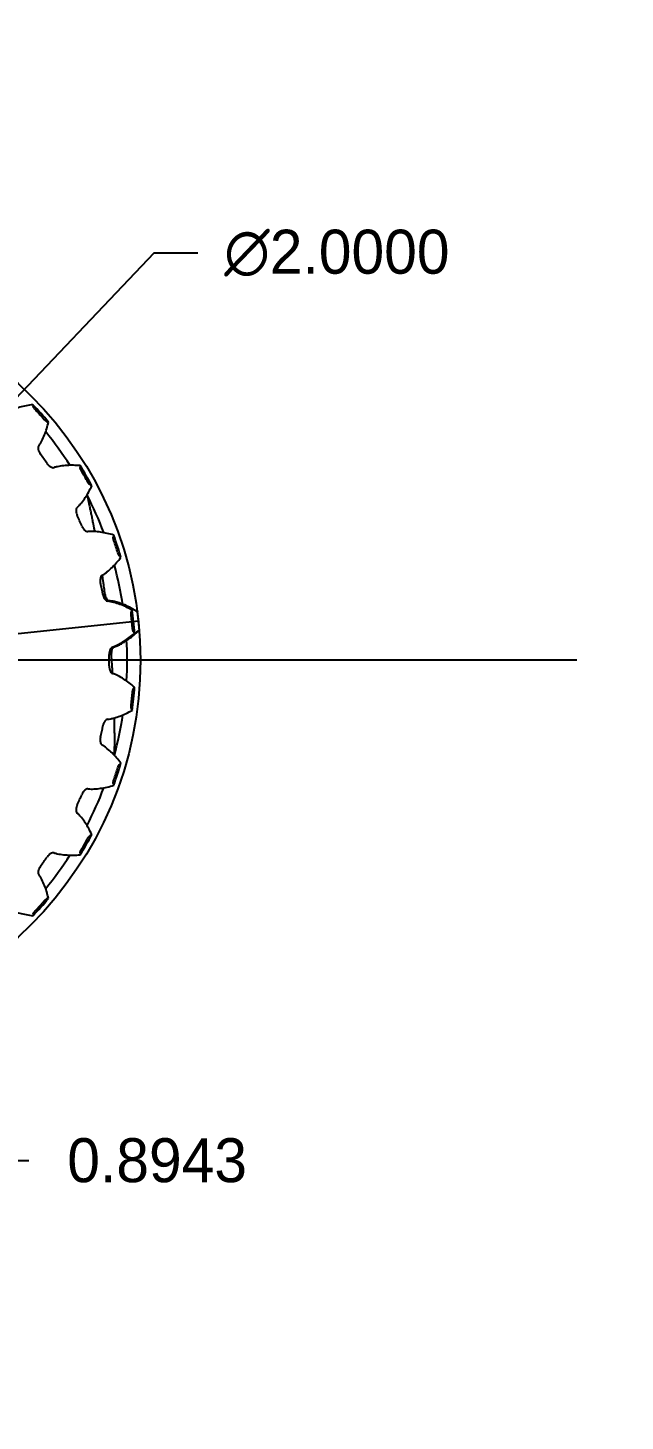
# Model space of a CAD drawing. Header units: inches. Extents: x -116 to 250, y -285 to 80.
# Drawn here: x 112.96 to 115.41, y 26.17 to 31.87 of the extents above; entities that cross this region are included whole.
import ezdxf

# ---------------------------------------------------------------- set-up
doc = ezdxf.new("R2010")
doc.units = ezdxf.units.IN
doc.header["$MEASUREMENT"] = 0
doc.layers.add('LAYER_CURVE', color=7, linetype='Continuous')
doc.layers.add('trajectories', color=3, linetype='Continuous')
doc.dimstyles.get("Standard").update_dxf_attribs({"dimtxt": 0.18, "dimasz": 0.18, "dimexe": 0.18, "dimexo": 0.0625, "dimgap": 0.09, "dimtad": 0, "dimtih": 1, "dimtoh": 1, "dimdec": 4, "dimzin": 0, "dimdsep": 46, "dimtxsty": 'Standard', "dimcen": 0.09, "dimadec": 0, "dimazin": 0, "dimtfac": 1, "dimtdec": 4, "dimtofl": 0, "dimtmove": 0, "dimatfit": 3, "dimfxl": 1, "dimtolj": 1, "dimtzin": 0, "dimarcsym": 0})

# ---------------------------------------------------------------- blocks, each defined once
blk = doc.blocks.new('*D108')
at = {"layer": 'Defpoints', "color": 0, "transparency": 16777216}
for p in [(112.5814, 30.0082), (111.2029, 28.5592)]:
    blk.add_point(p, dxfattribs=at)
at = {"layer": 'trajectories', "color": 0, "lineweight": -2, "transparency": 16777216}
for p, q in [((113.4775, 30.9501), (112.7055, 30.1386)), ((113.6575, 30.9501), (113.4775, 30.9501)), ((111.8921, 29.1937), (111.8921, 29.3737)), ((111.8021, 29.2837), (111.9821, 29.2837))]:
    blk.add_line(p, q, dxfattribs=at)
at = {"layer": 'trajectories', "color": 0, "transparency": 16777216}
blk.add_solid([(112.6837, 30.1593), (112.7272, 30.118), (112.5814, 30.0082)], dxfattribs=at)
at = {"layer": 'trajectories', "color": 0, "transparency": 16777216, "insert": (114.2275, 30.9501), "char_height": 0.18, "attachment_point": 5}
blk.add_mtext('\\A1;∅2.0000', dxfattribs=at)
blk = doc.blocks.new('*D143')
at = {"layer": 'Defpoints', "color": 0, "transparency": 16777216}
for p in [(112.7864, 30.7837), (111.8921, 29.2837), (112.7864, 27.2358)]:
    blk.add_point(p, dxfattribs=at)
at = {"layer": 'trajectories', "color": 0, "lineweight": -2, "transparency": 16777216}
for p, q in [((112.7864, 30.7212), (112.7864, 27.0558)), ((111.8921, 29.2212), (111.8921, 27.0558)), ((112.0721, 27.2358), (112.6064, 27.2358)), ((112.7864, 27.2358), (112.9664, 27.2358))]:
    blk.add_line(p, q, dxfattribs=at)
at = {"layer": 'trajectories', "color": 0, "transparency": 16777216}
for points in [[(112.0721, 27.2658), (112.0721, 27.2058), (111.8921, 27.2358)], [(112.6064, 27.2658), (112.6064, 27.2058), (112.7864, 27.2358)]]:
    blk.add_solid(points, dxfattribs=at)
at = {"layer": 'trajectories', "color": 0, "transparency": 16777216, "insert": (113.4914, 27.2358), "char_height": 0.18, "attachment_point": 5}
blk.add_mtext('\\A1;0.8943', dxfattribs=at)

msp = doc.modelspace()

# ---------------------------------------------------------------- linework, layer by layer
at = {"color": 7, "linetype": 'Continuous'}
msp.add_line((113.28454, 29.52658), (113.28867, 29.52527), dxfattribs=at)
msp.add_circle((124.25513, 29.28373), 14)
for centre, radius, start, end in [((111.89213, 29.28373), 1.51084, 40.18699, 43.81301), ((113.4469, 30.41451), 0.47222, 190.34693, 191.31172), ((111.89213, 29.28373), 1.50404, 40.9759, 43.0241), ((113.17496, 30.69767), 0.45747, 252.67273, 253.66862), ((111.89213, 29.28373), 1.40303, 35.04245, 36.95755), ((113.64803, 30.06654), 0.47222, 178.34693, 179.31172), ((111.89213, 29.28373), 1.51084, 28.18699, 31.81301), ((111.89213, 29.28373), 1.50404, 28.9759, 31.0241), ((113.44091, 30.40005), 0.45747, 240.67273, 241.66862), ((111.89213, 29.28373), 1.40303, 23.04245, 24.95755), ((113.77241, 29.68437), 0.47222, 166.34693, 167.31172), ((111.89213, 29.28373), 1.51084, 16.18699, 19.81301), ((111.89213, 29.28373), 1.50404, 16.9759, 19.0241), ((113.63916, 30.05365), 0.45747, 228.67273, 229.66862), ((111.89213, 29.28373), 1.40303, 11.04245, 12.95755), ((113.81462, 29.28468), 0.47222, 154.34693, 155.31172), ((111.89213, 29.28373), 1.51084, 4.18699, 7.81301), ((111.89213, 29.28373), 1.50404, 4.9759, 7.0241), ((113.76106, 29.6736), 0.45747, 216.67273, 217.66862), ((111.89213, 29.28373), 1.40303, 359.04245, 0.95755), ((111.89213, 29.28373), 1.50404, 352.9759, 355.0241), ((111.89213, 29.28373), 1.51084, 352.18699, 355.81301), ((113.77281, 28.88495), 0.47222, 142.34693, 143.31172), ((113.80127, 29.27651), 0.45747, 204.67273, 205.66862), ((111.89213, 29.28373), 1.40303, 347.04245, 348.95755), ((111.89213, 29.28373), 1.51084, 340.18699, 343.81301), ((113.6488, 28.50265), 0.47222, 130.34693, 131.31172), ((111.89213, 29.28373), 1.50404, 340.9759, 343.0241), ((113.75805, 28.87973), 0.45747, 192.67273, 193.66862), ((111.89213, 29.28373), 1.40303, 335.04245, 336.95755), ((111.89213, 29.28373), 1.51084, 328.18699, 331.81301), ((111.89213, 29.28373), 1.50404, 328.9759, 331.0241), ((113.44802, 28.15449), 0.47222, 118.34693, 119.31172), ((111.89213, 29.28373), 1.40303, 323.04245, 324.95755), ((113.63328, 28.50061), 0.45747, 180.67273, 181.66862), ((111.89213, 29.28373), 1.51084, 316.18699, 319.81301), ((111.89213, 29.28373), 1.50404, 316.9759, 319.0241), ((113.17923, 27.85568), 0.47222, 106.34693, 107.31172), ((113.43241, 28.15572), 0.45747, 168.67273, 169.66862)]:
    msp.add_arc(centre, radius, start, end, dxfattribs=at)
for points, knots in [([(112.98236, 30.32969), (112.97314, 30.32851), (112.955, 30.32562), (112.92852, 30.31947), (112.90736, 30.31262), (112.89134, 30.30591), (112.88368, 30.30208), (112.87998, 30.30001)], [0, 0, 0, 0, 0.2600676, 0.5138273, 0.7606619, 0.8813335, 1, 1, 1, 1]), ([(112.99168, 30.30994), (112.99057, 30.31113), (112.98861, 30.31342), (112.98622, 30.31672), (112.98465, 30.31948), (112.984, 30.32116), (112.98385, 30.32188)], [0, 0, 0, 0, 0.3391728, 0.6275678, 0.8464086, 1, 1, 1, 1]), ([(113.0061, 30.15994), (113.00855, 30.1634), (113.01315, 30.17062), (113.02151, 30.18585), (113.03053, 30.20617), (113.03941, 30.23187), (113.04418, 30.24961), (113.04633, 30.25865)], [0, 0, 0, 0, 0.1186665, 0.2393382, 0.4861728, 0.7399325, 1, 1, 1, 1]), ([(113.03872, 30.26095), (113.03801, 30.26117), (113.03641, 30.262), (113.03382, 30.26385), (113.03079, 30.26657), (113.02872, 30.26876), (113.02766, 30.26999)], [0, 0, 0, 0, 0.1535913, 0.3724324, 0.6608277, 1, 1, 1, 1]), ([(113.0061, 30.15994), (113.0033, 30.15598), (113.00342, 30.14851), (113.00571, 30.14085), (113.00836, 30.13456), (113.01114, 30.13009), (113.01326, 30.12726)], [0, 0, 0, 0, 0.4164051, 0.5515043, 0.6957139, 1, 1, 1, 1]), ([(113.04083, 30.08932), (113.04286, 30.08642), (113.04625, 30.08241), (113.05141, 30.07794), (113.05799, 30.0734), (113.06507, 30.07097), (113.06969, 30.07241)], [0, 0, 0, 0, 0.3042861, 0.4484958, 0.583595, 1, 1, 1, 1]), ([(113.176, 30.08017), (113.16674, 30.08092), (113.1484, 30.08187), (113.12121, 30.08136), (113.0991, 30.07906), (113.08203, 30.07582), (113.07374, 30.07368), (113.06969, 30.07241)], [0, 0, 0, 0, 0.2600676, 0.5138273, 0.7606619, 0.8813335, 1, 1, 1, 1]), ([(113.18102, 30.05891), (113.18018, 30.0603), (113.17873, 30.06295), (113.17708, 30.06667), (113.17612, 30.0697), (113.17583, 30.07148), (113.17584, 30.07222)], [0, 0, 0, 0, 0.3391728, 0.6275678, 0.8464086, 1, 1, 1, 1]), ([(113.21684, 30.00121), (113.21619, 30.00157), (113.21479, 30.00271), (113.21265, 30.00506), (113.21025, 30.00835), (113.20869, 30.01092), (113.2079, 30.01235)], [0, 0, 0, 0, 0.1535913, 0.3724324, 0.6608277, 1, 1, 1, 1]), ([(113.16393, 29.90918), (113.16705, 29.91206), (113.17305, 29.91816), (113.18439, 29.93133), (113.19744, 29.94933), (113.21147, 29.97262), (113.21983, 29.98898), (113.2238, 29.99738)], [0, 0, 0, 0, 0.1186665, 0.2393382, 0.4861728, 0.7399325, 1, 1, 1, 1]), ([(113.16393, 29.90918), (113.16037, 29.9059), (113.15894, 29.89856), (113.15958, 29.89059), (113.16087, 29.88389), (113.16265, 29.87894), (113.16415, 29.87573)], [0, 0, 0, 0, 0.4164055, 0.5515049, 0.6957146, 1, 1, 1, 1]), ([(113.18322, 29.83289), (113.18461, 29.82963), (113.18709, 29.825), (113.1912, 29.81955), (113.1967, 29.81375), (113.20311, 29.8099), (113.20794, 29.81035)], [0, 0, 0, 0, 0.3042861, 0.4484957, 0.5835949, 1, 1, 1, 1]), ([(113.31354, 29.79583), (113.30464, 29.7985), (113.28689, 29.80323), (113.26019, 29.80839), (113.23808, 29.81073), (113.22071, 29.81112), (113.21216, 29.81074), (113.20794, 29.81035)], [0, 0, 0, 0, 0.2600676, 0.5138273, 0.7606619, 0.8813335, 1, 1, 1, 1]), ([(113.31402, 29.77399), (113.31349, 29.77553), (113.31262, 29.77842), (113.31179, 29.7824), (113.31148, 29.78556), (113.31156, 29.78737), (113.31172, 29.78809)], [0, 0, 0, 0, 0.3391728, 0.6275678, 0.8464086, 1, 1, 1, 1]), ([(113.33706, 29.71011), (113.33651, 29.7106), (113.33538, 29.712), (113.33377, 29.71474), (113.33211, 29.71846), (113.33111, 29.7213), (113.33063, 29.72286)], [0, 0, 0, 0, 0.1535913, 0.3724324, 0.6608277, 1, 1, 1, 1]), ([(113.26618, 29.63109), (113.26983, 29.63326), (113.27697, 29.63798), (113.29079, 29.6485), (113.3073, 29.6634), (113.32587, 29.68326), (113.33744, 29.69752), (113.34308, 29.70491)], [0, 0, 0, 0, 0.1186665, 0.2393382, 0.4861728, 0.7399325, 1, 1, 1, 1]), ([(113.26618, 29.63109), (113.26201, 29.62862), (113.25908, 29.62174), (113.25805, 29.61381), (113.25792, 29.60698), (113.25864, 29.60178), (113.25943, 29.59833)], [0, 0, 0, 0, 0.4164051, 0.5515043, 0.6957139, 1, 1, 1, 1]), ([(113.26918, 29.55246), (113.26975, 29.54955), (113.27128, 29.54399), (113.27474, 29.53648), (113.27907, 29.53048), (113.28268, 29.52754), (113.28454, 29.52658)], [0, 0, 0, 0, 0.2871832, 0.5575101, 0.7973347, 1, 1, 1, 1]), ([(113.38895, 29.48911), (113.3808, 29.49357), (113.36442, 29.50189), (113.33937, 29.51249), (113.31824, 29.51938), (113.30133, 29.52337), (113.29288, 29.52478), (113.28867, 29.52527)], [0, 0, 0, 0, 0.2600676, 0.5138273, 0.7606619, 0.8813335, 1, 1, 1, 1]), ([(113.38488, 29.46765), (113.38468, 29.46927), (113.38444, 29.47227), (113.38444, 29.47634), (113.3848, 29.4795), (113.38526, 29.48125), (113.38556, 29.48192)], [0, 0, 0, 0, 0.3391728, 0.6275678, 0.8464086, 1, 1, 1, 1]), ([(113.30838, 29.33782), (113.31239, 29.33918), (113.32036, 29.34232), (113.33607, 29.34973), (113.35531, 29.36087), (113.37761, 29.37644), (113.39189, 29.38798), (113.39894, 29.39404)], [0, 0, 0, 0, 0.1186665, 0.2393382, 0.4861728, 0.7399325, 1, 1, 1, 1]), ([(113.39413, 29.40037), (113.39369, 29.40096), (113.39288, 29.40258), (113.39188, 29.40559), (113.39103, 29.40957), (113.39064, 29.41256), (113.3905, 29.41418)], [0, 0, 0, 0, 0.1535913, 0.3724324, 0.6608277, 1, 1, 1, 1]), ([(113.30838, 29.33782), (113.30378, 29.33627), (113.29949, 29.33015), (113.29683, 29.32261), (113.29529, 29.31596), (113.2949, 29.31072), (113.29496, 29.30718)], [0, 0, 0, 0, 0.4164048, 0.5515044, 0.6957133, 1, 1, 1, 1]), ([(113.29496, 29.26028), (113.2949, 29.25674), (113.29529, 29.2515), (113.29683, 29.24485), (113.29949, 29.23731), (113.30378, 29.23119), (113.30838, 29.22963)], [0, 0, 0, 0, 0.3042861, 0.4484957, 0.5835949, 1, 1, 1, 1]), ([(113.39894, 29.17342), (113.39189, 29.17947), (113.37761, 29.19102), (113.35531, 29.20659), (113.33607, 29.21773), (113.32036, 29.22514), (113.31239, 29.22828), (113.30838, 29.22963)], [0, 0, 0, 0, 0.2600676, 0.5138273, 0.7606619, 0.8813335, 1, 1, 1, 1]), ([(113.3905, 29.15327), (113.39064, 29.1549), (113.39103, 29.15789), (113.39188, 29.16187), (113.39288, 29.16488), (113.39369, 29.16649), (113.39413, 29.16708)], [0, 0, 0, 0, 0.3391728, 0.6275678, 0.8464086, 1, 1, 1, 1]), ([(113.38556, 29.08554), (113.38526, 29.08621), (113.3848, 29.08796), (113.38444, 29.09111), (113.38444, 29.09518), (113.38468, 29.09819), (113.38488, 29.0998)], [0, 0, 0, 0, 0.1535913, 0.3724324, 0.6608277, 1, 1, 1, 1]), ([(113.28867, 29.04219), (113.28386, 29.04162), (113.27838, 29.03653), (113.27422, 29.0297), (113.27132, 29.02352), (113.26986, 29.01847), (113.26918, 29.015)], [0, 0, 0, 0, 0.4164051, 0.5515043, 0.6957139, 1, 1, 1, 1]), ([(113.28867, 29.04219), (113.29288, 29.04268), (113.30133, 29.04409), (113.31824, 29.04808), (113.33937, 29.05497), (113.36442, 29.06556), (113.3808, 29.07389), (113.38895, 29.07834)], [0, 0, 0, 0, 0.1186665, 0.2393382, 0.4861728, 0.7399325, 1, 1, 1, 1]), ([(113.25943, 28.96913), (113.25864, 28.96568), (113.25792, 28.96047), (113.25805, 28.95364), (113.25908, 28.94572), (113.26201, 28.93884), (113.26618, 28.93636)], [0, 0, 0, 0, 0.3042861, 0.4484957, 0.5835949, 1, 1, 1, 1]), ([(113.34308, 28.86255), (113.33744, 28.86993), (113.32587, 28.8842), (113.3073, 28.90406), (113.29079, 28.91896), (113.27697, 28.92948), (113.26983, 28.9342), (113.26618, 28.93636)], [0, 0, 0, 0, 0.2600676, 0.5138273, 0.7606619, 0.8813335, 1, 1, 1, 1]), ([(113.33063, 28.8446), (113.33111, 28.84615), (113.33211, 28.849), (113.33377, 28.85271), (113.33538, 28.85545), (113.33651, 28.85686), (113.33706, 28.85735)], [0, 0, 0, 0, 0.3391728, 0.6275678, 0.8464086, 1, 1, 1, 1]), ([(113.20794, 28.75711), (113.20311, 28.75756), (113.1967, 28.75371), (113.1912, 28.7479), (113.18709, 28.74246), (113.18461, 28.73782), (113.18322, 28.73456)], [0, 0, 0, 0, 0.4164048, 0.5515044, 0.6957133, 1, 1, 1, 1]), ([(113.20794, 28.75711), (113.21216, 28.75671), (113.22071, 28.75634), (113.23808, 28.75672), (113.26019, 28.75907), (113.28689, 28.76422), (113.30464, 28.76896), (113.31354, 28.77163)], [0, 0, 0, 0, 0.1186665, 0.2393382, 0.4861728, 0.7399325, 1, 1, 1, 1]), ([(113.31172, 28.77937), (113.31156, 28.78009), (113.31148, 28.78189), (113.31179, 28.78505), (113.31262, 28.78904), (113.31349, 28.79192), (113.31402, 28.79346)], [0, 0, 0, 0, 0.1535913, 0.3724324, 0.6608277, 1, 1, 1, 1]), ([(113.16415, 28.69172), (113.16265, 28.68851), (113.16087, 28.68357), (113.15958, 28.67687), (113.15894, 28.6689), (113.16037, 28.66156), (113.16393, 28.65827)], [0, 0, 0, 0, 0.3042862, 0.4484952, 0.5835941, 1, 1, 1, 1]), ([(113.2238, 28.57008), (113.21983, 28.57848), (113.21147, 28.59484), (113.19744, 28.61813), (113.18439, 28.63613), (113.17305, 28.64929), (113.16705, 28.6554), (113.16393, 28.65827)], [0, 0, 0, 0, 0.2600676, 0.5138273, 0.7606619, 0.8813335, 1, 1, 1, 1]), ([(113.2079, 28.55511), (113.20869, 28.55653), (113.21025, 28.55911), (113.21265, 28.5624), (113.21479, 28.56474), (113.21619, 28.56589), (113.21684, 28.56625)], [0, 0, 0, 0, 0.3391728, 0.6275678, 0.8464086, 1, 1, 1, 1]), ([(113.06969, 28.49504), (113.06507, 28.49649), (113.05799, 28.49406), (113.05141, 28.48952), (113.04625, 28.48505), (113.04286, 28.48103), (113.04083, 28.47813)], [0, 0, 0, 0, 0.4164051, 0.5515043, 0.6957139, 1, 1, 1, 1]), ([(113.06969, 28.49504), (113.07374, 28.49378), (113.08203, 28.49164), (113.0991, 28.4884), (113.12121, 28.4861), (113.1484, 28.48559), (113.16674, 28.48653), (113.176, 28.48729)], [0, 0, 0, 0, 0.1186665, 0.2393382, 0.4861728, 0.7399325, 1, 1, 1, 1]), ([(113.17584, 28.49524), (113.17583, 28.49598), (113.17612, 28.49776), (113.17708, 28.50079), (113.17873, 28.50451), (113.18018, 28.50715), (113.18102, 28.50855)], [0, 0, 0, 0, 0.1535913, 0.3724324, 0.6608277, 1, 1, 1, 1]), ([(113.01326, 28.44019), (113.01114, 28.43736), (113.00836, 28.4329), (113.00571, 28.42661), (113.00342, 28.41895), (113.0033, 28.41147), (113.0061, 28.40752)], [0, 0, 0, 0, 0.3042861, 0.4484957, 0.5835949, 1, 1, 1, 1]), ([(113.04633, 28.30881), (113.04418, 28.31785), (113.03941, 28.33558), (113.03053, 28.36128), (113.02151, 28.38161), (113.01315, 28.39684), (113.00855, 28.40406), (113.0061, 28.40752)], [0, 0, 0, 0, 0.2600676, 0.5138273, 0.7606619, 0.8813335, 1, 1, 1, 1]), ([(113.02766, 28.29747), (113.02872, 28.2987), (113.03079, 28.30089), (113.03382, 28.30361), (113.03641, 28.30546), (113.03801, 28.30628), (113.03872, 28.3065)], [0, 0, 0, 0, 0.3391728, 0.6275678, 0.8464086, 1, 1, 1, 1]), ([(112.87998, 28.26745), (112.88368, 28.26537), (112.89134, 28.26155), (112.90736, 28.25484), (112.92852, 28.24799), (112.955, 28.24184), (112.97314, 28.23895), (112.98236, 28.23776)], [0, 0, 0, 0, 0.1186665, 0.2393382, 0.4861728, 0.7399325, 1, 1, 1, 1]), ([(112.98385, 28.24557), (112.984, 28.2463), (112.98465, 28.24798), (112.98622, 28.25074), (112.98861, 28.25404), (112.99057, 28.25632), (112.99168, 28.25752)], [0, 0, 0, 0, 0.1535913, 0.3724324, 0.6608277, 1, 1, 1, 1])]:
    msp.add_open_spline(points, degree=3, knots=knots, dxfattribs=at)
at = {"layer": 'LAYER_CURVE', "color": 4, "linetype": 'Continuous'}
for p, q in [((113.17593, 30.08021), (113.1759, 30.08029)), ((113.26701, 29.63122), (113.26696, 29.63155)), ((113.27802, 29.55329), (113.26935, 29.55161)), ((113.41851, 29.40635), (113.41065, 29.48114)), ((113.29495, 29.30804), (113.30378, 29.3082)), ((113.30924, 29.22935), (113.30922, 29.22968)), ((113.31347, 28.77148), (113.31347, 28.77157))]:
    msp.add_line(p, q, dxfattribs=at)
at = {"layer": 'LAYER_CURVE', "color": 40, "linetype": 'Continuous'}
for p, q in [((113.41472, 29.44376), (111.89213, 29.28373)), ((113.30825, 29.33718), (113.30856, 29.33729))]:
    msp.add_line(p, q, dxfattribs=at)
at = {"layer": 'LAYER_CURVE', "color": 4, "linetype": 'Continuous'}
msp.add_circle((111.89213, 29.28373), 1.53097, dxfattribs=at)
for start, end in [(32.71428, 39.2858), (20.71428, 27.2858), (8.71428, 15.2858), (356.71428, 3.2858), (344.71428, 351.2858), (332.71428, 339.2858), (320.71428, 327.2858)]:
    msp.add_arc((111.89213, 29.28373), 1.47638, start, end, dxfattribs=at)
at = {"layer": 'LAYER_CURVE', "color": 40, "linetype": 'Continuous'}
for centre, radius, start, end in [((113.0502, 29.81773), 0.55057, 309.45691, 311.60686), ((113.26546, 29.46558), 0.13534, 287.21467, 288.43446)]:
    msp.add_arc(centre, radius, start, end, dxfattribs=at)
at = {"layer": 'LAYER_CURVE', "color": 4, "linetype": 'Continuous'}
for points, knots in [([(113.23638, 29.81069), (113.23596, 29.81284), (113.23513, 29.81714), (113.23407, 29.8226), (113.23337, 29.82625), (113.2329, 29.82861), (113.23222, 29.83205), (113.23144, 29.83599), (113.23014, 29.84249), (113.22856, 29.85054), (113.22592, 29.86344), (113.22265, 29.87956), (113.21856, 29.89882), (113.21545, 29.91328), (113.21337, 29.92286), (113.21248, 29.92692), (113.21182, 29.93), (113.21099, 29.93372), (113.20946, 29.94052), (113.20732, 29.95007), (113.20559, 29.95777), (113.20473, 29.96161)], [0, 0, 0, 0, 0.0625, 0.125, 0.15625, 0.171875, 0.1875, 0.21875, 0.25, 0.3125, 0.375, 0.5, 0.625, 0.75, 0.78125, 0.8125, 0.828125, 0.84375, 0.875, 0.9375, 1, 1, 1, 1]), ([(113.28117, 29.52903), (113.28102, 29.53013), (113.28075, 29.5323), (113.28038, 29.53512), (113.28016, 29.53691), (113.27999, 29.53822), (113.27967, 29.54064), (113.27933, 29.54327), (113.27875, 29.5477), (113.27803, 29.55317), (113.27685, 29.56195), (113.27539, 29.57292), (113.27355, 29.58606), (113.27216, 29.59595), (113.27122, 29.60248), (113.27082, 29.60528), (113.27053, 29.60733), (113.27013, 29.6101), (113.26936, 29.61527), (113.2683, 29.62249), (113.26744, 29.62832), (113.26701, 29.63122)], [0, 0, 0, 0, 0.0625, 0.125, 0.15625, 0.171875, 0.1875, 0.21875, 0.25, 0.3125, 0.375, 0.5, 0.625, 0.75, 0.78125, 0.8125, 0.828125, 0.84375, 0.875, 0.9375, 1, 1, 1, 1]), ([(113.27802, 29.55329), (113.27866, 29.54989), (113.28006, 29.54305), (113.28423, 29.5346), (113.28871, 29.52962), (113.29254, 29.52722), (113.29454, 29.52685), (113.29553, 29.52656)], [0, 0, 0, 0, 0.25, 0.5, 0.75, 0.875, 1, 1, 1, 1]), ([(113.41064, 29.48114), (113.40126, 29.48679), (113.38692, 29.49482), (113.36734, 29.50437), (113.35179, 29.51113), (113.33537, 29.51727), (113.32102, 29.52159), (113.30885, 29.52444), (113.30126, 29.52583), (113.29676, 29.52641), (113.29553, 29.52656)], [0, 0, 0, 0, 0.2482299, 0.3772948, 0.5120444, 0.6532458, 0.8035438, 0.8834577, 0.9679176, 1, 1, 1, 1]), ([(113.31534, 29.33799), (113.31653, 29.33839), (113.3208, 29.3399), (113.32794, 29.34283), (113.33925, 29.34814), (113.35238, 29.35535), (113.36717, 29.36478), (113.38098, 29.37462), (113.39814, 29.38804), (113.4105, 29.39887), (113.41851, 29.40635)], [0, 0, 0, 0, 0.0320824, 0.1165423, 0.1964562, 0.3467542, 0.4879556, 0.6227052, 0.7517701, 1, 1, 1, 1]), ([(113.30922, 29.22968), (113.30915, 29.23078), (113.30901, 29.23297), (113.30884, 29.23581), (113.30873, 29.2376), (113.30865, 29.23892), (113.30849, 29.24134), (113.30832, 29.244), (113.30803, 29.24845), (113.30768, 29.25395), (113.30708, 29.26278), (113.30634, 29.27382), (113.30537, 29.28705), (113.30463, 29.29701), (113.30413, 29.30359), (113.30391, 29.30642), (113.30376, 29.30848), (113.30353, 29.31127), (113.30311, 29.31649), (113.30252, 29.32378), (113.30205, 29.32965), (113.30181, 29.33259)], [0, 0, 0, 0, 0.0625, 0.125, 0.15625, 0.171875, 0.1875, 0.21875, 0.25, 0.3125, 0.375, 0.5, 0.625, 0.75, 0.78125, 0.8125, 0.828125, 0.84375, 0.875, 0.9375, 1, 1, 1, 1]), ([(113.31534, 29.33799), (113.31445, 29.3375), (113.3126, 29.33674), (113.30934, 29.33359), (113.30601, 29.32797), (113.30412, 29.32018), (113.30354, 29.31349), (113.30374, 29.30994), (113.30378, 29.3082)], [0, 0, 0, 0, 0.125, 0.25, 0.5, 0.75, 0.875, 1, 1, 1, 1]), ([(113.31699, 28.89357), (113.31702, 28.89575), (113.31707, 28.9001), (113.31714, 28.90563), (113.31719, 28.90931), (113.31722, 28.91171), (113.31724, 28.9152), (113.31728, 28.91919), (113.31733, 28.92578), (113.3174, 28.93395), (113.31744, 28.94708), (113.31749, 28.96348), (113.31739, 28.9832), (113.31727, 28.99802), (113.31717, 29.00786), (113.31713, 29.01203), (113.3171, 29.01519), (113.31704, 29.01902), (113.31692, 29.02603), (113.31676, 29.03588), (113.31663, 29.04381), (113.31656, 29.04777)], [0, 0, 0, 0, 0.0625, 0.125, 0.15625, 0.171875, 0.1875, 0.21875, 0.25, 0.3125, 0.375, 0.5, 0.625, 0.75, 0.78125, 0.8125, 0.828125, 0.84375, 0.875, 0.9375, 1, 1, 1, 1])]:
    msp.add_open_spline(points, degree=3, knots=knots, dxfattribs=at)
at = {"layer": 'LAYER_CURVE', "color": 40, "linetype": 'Continuous'}
for points, knots in [([(113.28342, 29.52773), (113.28414, 29.52783), (113.2872, 29.52816), (113.29358, 29.52814), (113.30419, 29.52726), (113.31878, 29.52457), (113.33739, 29.51935), (113.35983, 29.51077), (113.38248, 29.49978), (113.40034, 29.48959), (113.41009, 29.48352), (113.41336, 29.48143)], [0, 0, 0, 0, 0.0092707, 0.0410306, 0.1009358, 0.1943011, 0.3262713, 0.5017475, 0.725343, 0.9084477, 1, 1, 1, 1]), ([(113.30856, 29.33729), (113.3135, 29.33894), (113.3247, 29.34344), (113.34276, 29.35248), (113.3645, 29.3657), (113.38396, 29.37969), (113.39594, 29.38922), (113.40009, 29.39264)], [0, 0, 0, 0, 0.1230264, 0.3005584, 0.5366167, 0.8374071, 1, 1, 1, 1])]:
    msp.add_open_spline(points, degree=3, knots=knots, dxfattribs=at)
at = {"layer": 'trajectories'}
msp.add_line((115.21074, 29.28373), (104.20219, 29.28373), dxfattribs=at)

# ---------------------------------------------------------------- dimensions: what is measured, and where the dimension line sits
dim = msp.add_diameter_dim_2p(p1=(111.20286, 28.55922), p2=(112.5814, 30.00823), dimstyle='Standard', dxfattribs=at)
dim.commit()
dim.dimension.update_dxf_attribs({"geometry": '*D108', "text_midpoint": (114.22746, 30.9501), "dimtype": 163})
dim = msp.add_linear_dim(base=(112.7863803005, 27.2358051271), p1=(111.8921303005, 29.2837283286), p2=(112.7863803005, 30.7837283286), dimstyle='Standard', dxfattribs=at)
dim.commit()
dim.dimension.update_dxf_attribs({"geometry": '*D143', "text_midpoint": (113.4913803005, 27.2358051271)})

doc.saveas('drawing.dxf')
